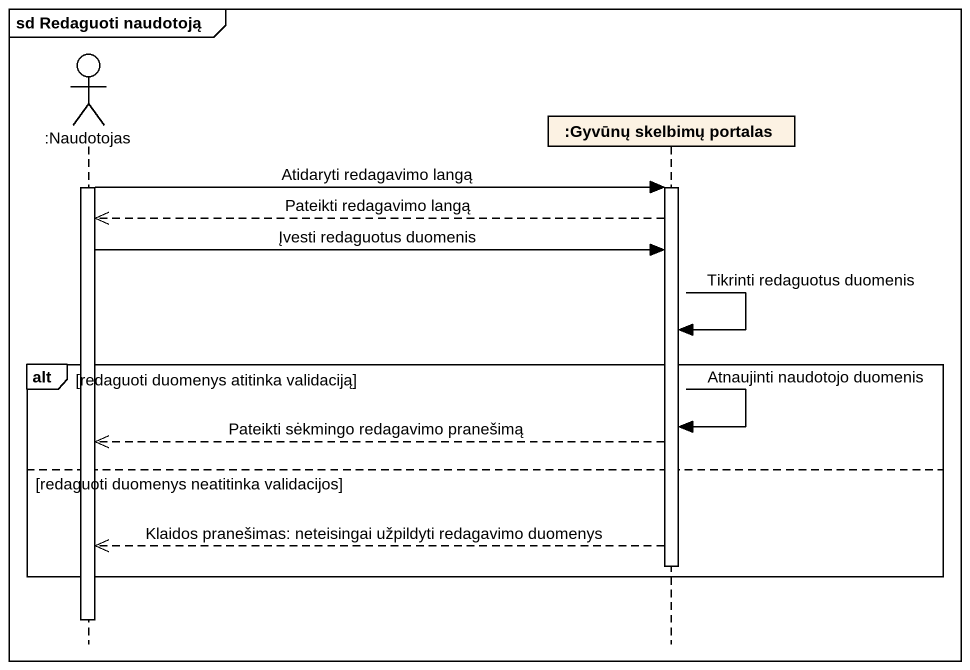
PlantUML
@startuml
mainframe sd Redaguoti naudotoją
hide footbox
actor ":Naudotojas" as Naudotojas
participant ":Gyvūnų skelbimų portalas" as Gyvūnų_skelbimų_portalas

activate Naudotojas
Naudotojas -> Gyvūnų_skelbimų_portalas : Atidaryti redagavimo langą
activate Gyvūnų_skelbimų_portalas
Gyvūnų_skelbimų_portalas -->> Naudotojas : Pateikti redagavimo langą
Naudotojas -> Gyvūnų_skelbimų_portalas : Įvesti redaguotus duomenis
Gyvūnų_skelbimų_portalas -> Gyvūnų_skelbimų_portalas : Tikrinti redaguotus duomenis
alt redaguoti duomenys atitinka validaciją
  Gyvūnų_skelbimų_portalas -> Gyvūnų_skelbimų_portalas : Atnaujinti naudotojo duomenis
  Gyvūnų_skelbimų_portalas -->> Naudotojas : Pateikti sėkmingo redagavimo pranešimą
else redaguoti duomenys neatitinka validacijos
  Gyvūnų_skelbimų_portalas -->> Naudotojas : Klaidos pranešimas: neteisingai užpildyti redagavimo duomenys
  deactivate Gyvūnų_skelbimų_portalas
end
deactivate Naudotojas
@enduml
